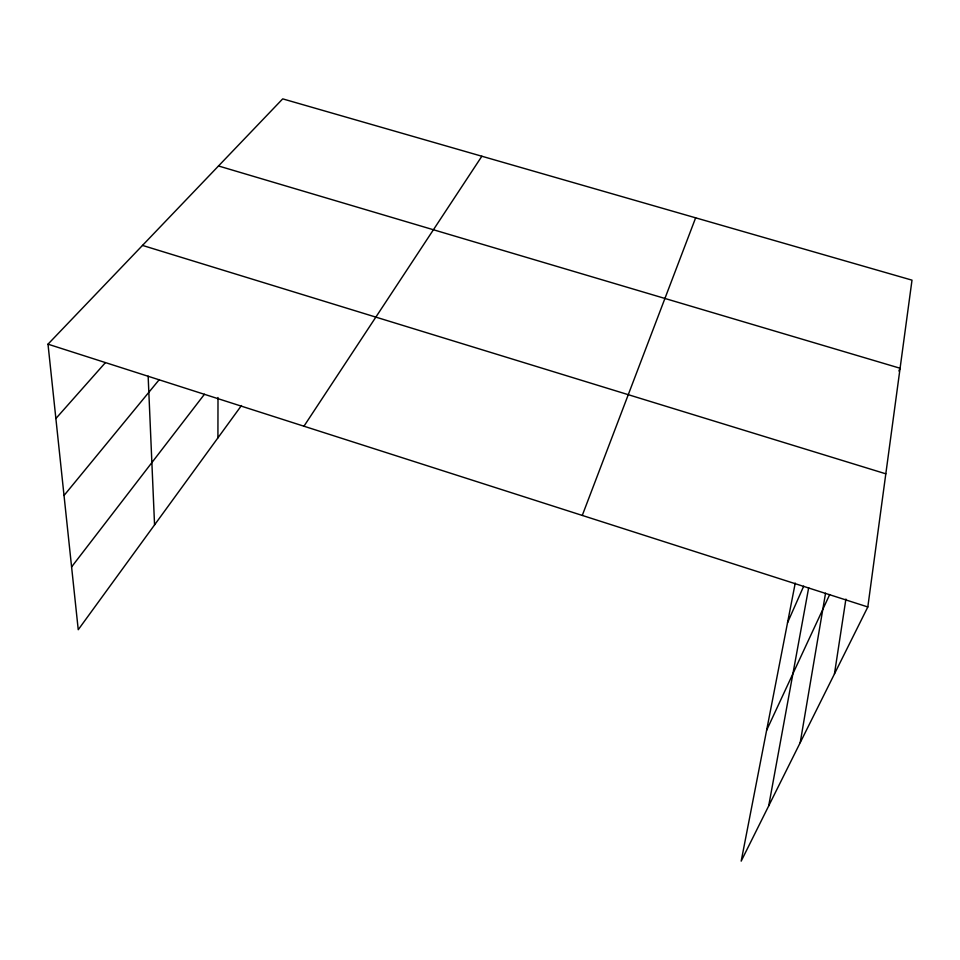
<?xml version="1.0" encoding="UTF-8"?>
<svg xmlns="http://www.w3.org/2000/svg" width="960" height="960" viewBox="0 0 960 960"><rect width="100%" height="100%" fill="white"/><g stroke="black" fill="none" stroke-linecap="round" stroke-linejoin="round"><path stroke-width="1.44" d="M217.92 437.868L218.004 397.512M795.24 583.092L741.18 861.132L867.816 606.96L912 280.152L282.708 98.868L48 344.172L78.24 629.712L241.464 405.528M834.456 673.908L845.904 599.076M800.22 742.62L825.54 593.208M768.696 805.896L808.68 587.712M582.276 515.424L695.64 217.824M787.536 622.728L803.7 586.164M898.884 370.968L900.084 368.244L218.508 165.972M766.62 730.284L829.704 594.54M303.948 426.216L481.86 156.24M71.592 566.916L204.456 394.26M64.032 495.492L159.288 379.596M55.872 418.548L105.168 362.904M142.5 245.412L885.816 473.82M48 344.172L867.816 606.96M148.14 376.128L154.56 524.892"/></g></svg>
